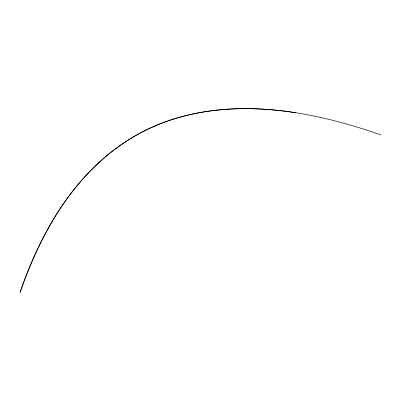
<?xml version="1.0" encoding="UTF-8"?>
<svg xmlns="http://www.w3.org/2000/svg" width="401" height="401" viewBox="0 0 401 401"><rect width="100%" height="100%" fill="white"/><g stroke="black" fill="none" stroke-linecap="round" stroke-linejoin="round"><path stroke-width="0.6" d="M295.988 112.781C248.45 105.247 198.129 106.997 153.543 126.581C110.761 145.292 76.766 179.959 53.193 219.733C39.529 242.66 28.787 267.231 20.05 292.424C40.356 233.537 73.037 175.623 126.586 141.077A195.578 195.578 0 0 1 162.951 122.726C233.783 96.415 311.622 110.661 380.95 134.916"/></g></svg>
